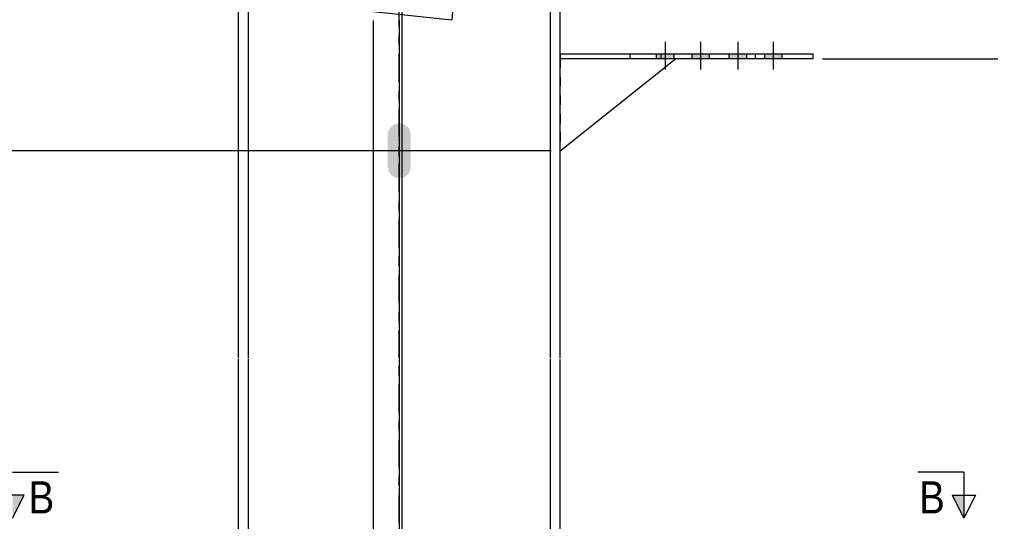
# Model space of a CAD drawing. Header units: millimetres. Extents: x 2 to 825, y 1 to 579.
# Drawn here: x 300.8 to 406.3, y 378.5 to 433.1 of the extents above; entities that cross this region are included whole.
import ezdxf

# ---------------------------------------------------------------- set-up
doc = ezdxf.new("R2010")
doc.units = ezdxf.units.MM
for name, pattern in [('XKITLINE00', [0]), ('XKITLINE01', [4, 1, -1, 1, -1]), ('XKITLINE03', [6, 3, -1, 1, -1])]:
    doc.linetypes.add(name, pattern=pattern)
for name, color, linetype, lineweight in [('Bolt', 3, 'Continuous', 0), ('Dimensions', 7, 'Continuous', 0), ('Part', 2, 'Continuous', 0), ('Section', 6, 'Continuous', 0)]:
    doc.layers.add(name, color=color, linetype=linetype, lineweight=lineweight)
doc.styles.add('ARIAL', font='ARIAL.TTF')

# ---------------------------------------------------------------- blocks, each defined once
blk = doc.blocks.new('*A12')
at = {"layer": 'Bolt'}
blk.add_hatch(color=3, dxfattribs=at).paths.add_polyline_path([(342.5, 415.91), (342.02, 415.82), (341.54, 415.91), (341.14, 416.18), (340.87, 416.59), (340.77, 417.07), (340.77, 420.57), (340.87, 421.05), (341.14, 421.45), (341.54, 421.72), (342.02, 421.82), (342.5, 421.72), (342.91, 421.45), (343.18, 421.05), (343.27, 420.57), (343.27, 417.07), (343.18, 416.59), (342.91, 416.18)], flags=17)
at = {"layer": 'Bolt', "color": 3, "linetype": 'XKITLINE00', "lineweight": 0}
for p, q in [((342.02, 421.32), (342.02, 416.32)), ((344.52, 418.82), (339.52, 418.82))]:
    blk.add_line(p, q, dxfattribs=at)
blk = doc.blocks.new('*A21')
at = {"layer": 'Bolt'}
for points in [[(371.86, 429.32), (371.86, 428.82), (369.96, 428.82), (369.96, 429.32)], [(375.71, 429.32), (375.71, 428.82), (373.81, 428.82), (373.81, 429.32)], [(379.75, 429.32), (379.75, 428.82), (377.85, 428.82), (377.85, 429.32)], [(383.6, 429.32), (383.6, 428.82), (381.7, 428.82), (381.7, 429.32)]]:
    blk.add_hatch(color=3, dxfattribs=at).paths.add_polyline_path(points, flags=17)
at = {"layer": 'Bolt', "color": 3, "linetype": 'XKITLINE00', "lineweight": 0}
for p, q in [((370.91, 430.66), (370.91, 427.66)), ((374.76, 430.66), (374.76, 427.66)), ((378.8, 430.66), (378.8, 427.66)), ((382.65, 430.66), (382.65, 427.66)), ((369.96, 429.32), (369.96, 428.82)), ((371.86, 429.32), (371.86, 428.82)), ((373.81, 429.32), (373.81, 428.82)), ((375.71, 429.32), (375.71, 428.82)), ((377.85, 429.32), (377.85, 428.82)), ((379.75, 429.32), (379.75, 428.82)), ((381.7, 429.32), (381.7, 428.82)), ((383.6, 429.32), (383.6, 428.82))]:
    blk.add_line(p, q, dxfattribs=at)
blk = doc.blocks.new('*A26')
at = {"layer": 'Part', "color": 7, "linetype": 'XKITLINE03', "lineweight": 0}
for p, q in [((342.02, 396.32), (342.02, 508.02)), ((342.02, 342.42), (342.02, 396.22))]:
    blk.add_line(p, q, dxfattribs=at)
at = {"layer": 'Part', "color": 2, "linetype": 'XKITLINE00', "lineweight": 0}
for p, q in [((358.42, 496.29), (358.42, 396.32)), ((359.52, 396.32), (359.52, 496.17)), ((324.52, 434.5), (324.52, 396.32)), ((325.62, 434.38), (325.62, 396.32)), ((324.52, 396.22), (324.52, 342.42)), ((325.62, 396.22), (325.62, 342.42)), ((358.42, 396.22), (358.42, 342.42)), ((359.52, 342.42), (359.52, 396.22))]:
    blk.add_line(p, q, dxfattribs=at)
blk = doc.blocks.new('*A44')
at = {"layer": 'Part', "color": 2, "linetype": 'XKITLINE00', "lineweight": 0}
blk.add_line((359.52, 418.82), (372.06, 428.82), dxfattribs=at)
at = {"layer": 'Part', "color": 7, "linetype": 'XKITLINE01', "lineweight": 0}
for p, q in [((359.52, 428.82), (359.52, 418.82)), ((372.06, 428.82), (359.52, 428.82))]:
    blk.add_line(p, q, dxfattribs=at)
blk = doc.blocks.new('*A45')
at = {"layer": 'Part', "color": 2, "linetype": 'XKITLINE00', "lineweight": 0}
for p, q in [((387.01, 429.32), (359.52, 429.32)), ((387.01, 428.82), (359.52, 428.82)), ((367.13, 428.82), (367.13, 429.32)), ((380.72, 428.82), (380.72, 429.32)), ((387.01, 428.82), (387.01, 429.32))]:
    blk.add_line(p, q, dxfattribs=at)
at = {"layer": 'Part', "color": 7, "linetype": 'XKITLINE01', "lineweight": 0}
for p, q in [((359.52, 429.32), (359.52, 428.82)), ((359.52, 428.82), (359.52, 429.32)), ((370.48, 428.82), (370.48, 429.32))]:
    blk.add_line(p, q, dxfattribs=at)
blk = doc.blocks.new('*A48')
at = {"layer": 'Part', "color": 7, "linetype": 'XKITLINE01', "lineweight": 0}
for p, q in [((319.84, 465.26), (319.93, 466.16)), ((319.93, 466.16), (333.8, 464.69)), ((319.93, 466.16), (332.93, 464.79)), ((319.84, 465.26), (333.71, 463.8)), ((323.1, 436.56), (326.06, 464.61)), ((323.66, 436.5), (326.62, 464.55)), ((332.93, 464.79), (332.84, 463.89)), ((333.67, 463.8), (333.77, 464.7)), ((338.9, 434.89), (341.86, 462.94)), ((316.78, 436.32), (316.88, 437.22)), ((316.88, 437.22), (330.75, 435.75)), ((330.62, 434.86), (316.78, 436.32)), ((329.79, 434.95), (329.88, 435.85)), ((329.79, 434.95), (330.65, 434.86)), ((330.62, 434.86), (330.71, 435.76))]:
    blk.add_line(p, q, dxfattribs=at)
at = {"layer": 'Part', "color": 2, "linetype": 'XKITLINE00', "lineweight": 0}
for p, q in [((333.8, 464.69), (350.88, 462.89)), ((333.71, 463.8), (350.78, 462)), ((339.64, 434.82), (342.6, 462.86)), ((350.78, 462), (350.88, 462.89)), ((330.65, 434.86), (347.73, 433.06)), ((330.75, 435.75), (347.83, 433.95)), ((347.83, 433.95), (347.73, 433.06))]:
    blk.add_line(p, q, dxfattribs=at)
at = {"layer": 'Part', "color": 7, "linetype": 'XKITLINE03', "lineweight": 0}
blk.add_line((345.62, 448.36), (319.99, 451.07), dxfattribs=at)
blk = doc.blocks.new('*A172')
at = {"layer": 'Section'}
for points in [[(301.26, 381.42), (300.01, 378.92), (300.01, 381.42)], [(403.39, 381.42), (403.39, 378.92), (402.14, 381.42)]]:
    blk.add_hatch(color=3, dxfattribs=at).paths.add_polyline_path(points, flags=17)
at = {"layer": 'Section', "color": 1, "linetype": 'XKITLINE00', "lineweight": 0}
for p, q in [((300.01, 383.92), (305.01, 383.92)), ((403.39, 383.92), (398.39, 383.92)), ((403.39, 383.92), (403.39, 378.92))]:
    blk.add_line(p, q, dxfattribs=at)
at = {"layer": 'Section', "color": 3, "linetype": 'XKITLINE00', "lineweight": 0}
for p, q in [((301.26, 381.42), (298.76, 381.42)), ((300.01, 378.92), (301.26, 381.42)), ((402.14, 381.42), (404.64, 381.42)), ((403.39, 378.92), (402.14, 381.42)), ((404.64, 381.42), (403.39, 378.92))]:
    blk.add_line(p, q, dxfattribs=at)
at = {"layer": 'Section', "color": 7, "style": 'ARIAL', "width": 0.85}
for p in [(301.76, 379.42), (398.53, 379.42)]:
    blk.add_text('B', height=3.5, dxfattribs=at).set_placement(p)
blk = doc.blocks.new('*A178')
at = {"layer": 'Dimensions', "color": 7, "linetype": 'XKITLINE00', "lineweight": 0}
blk.add_line((358.52, 418.82), (243.17, 418.82), dxfattribs=at)
blk = doc.blocks.new('*A179')
at = {"layer": 'Dimensions', "color": 7, "linetype": 'XKITLINE00', "lineweight": 0}
blk.add_line((358.52, 418.82), (243.17, 418.82), dxfattribs=at)
blk = doc.blocks.new('*A181')
at = {"layer": 'Dimensions', "color": 7, "linetype": 'XKITLINE00', "lineweight": 0}
blk.add_line((358.52, 418.82), (255.17, 418.82), dxfattribs=at)
blk = doc.blocks.new('*A182')
at = {"layer": 'Dimensions', "color": 7, "linetype": 'XKITLINE00', "lineweight": 0}
for p, q in [((257.17, 500.71), (258.87, 499.01)), ((323.52, 499.86), (255.17, 499.86)), ((258.02, 418.82), (258.02, 499.86)), ((257.17, 419.67), (258.87, 417.97)), ((358.52, 418.82), (255.17, 418.82))]:
    blk.add_line(p, q, dxfattribs=at)
at = {"layer": 'Dimensions', "color": 3}
for p in [(258.02, 499.86), (258.02, 418.82)]:
    blk.add_point(p, dxfattribs=at)
at = {"layer": 'Dimensions', "color": 3, "style": 'ARIAL', "width": 0.85}
blk.add_text('8590', height=3, dxfattribs=at).set_placement((259.32, 501.06))
blk.add_text('810', height=3, rotation=90.0002, dxfattribs=at).set_placement((256.67, 456))
blk = doc.blocks.new('*A185')
at = {"layer": 'Dimensions', "color": 7, "linetype": 'XKITLINE00', "lineweight": 0}
for p, q in [((273.17, 500.71), (274.87, 499.01)), ((323.52, 499.86), (271.17, 499.86)), ((274.02, 373.92), (274.02, 499.86)), ((273.17, 374.77), (274.87, 373.07)), ((324.62, 373.92), (271.17, 373.92))]:
    blk.add_line(p, q, dxfattribs=at)
at = {"layer": 'Dimensions', "color": 3}
for p in [(274.02, 499.86), (274.02, 373.92)]:
    blk.add_point(p, dxfattribs=at)
at = {"layer": 'Dimensions', "color": 3, "style": 'ARIAL', "width": 0.85}
blk.add_text('8590', height=3, dxfattribs=at).set_placement((275.32, 501.06))
blk.add_text('2005', height=3, rotation=90.0002, dxfattribs=at).set_placement((272.67, 432.44))
blk = doc.blocks.new('*A195')
at = {"layer": 'Dimensions', "color": 7, "linetype": 'XKITLINE00', "lineweight": 0}
for p, q in [((449.17, 429.67), (450.87, 427.97)), ((388.01, 428.82), (452.42, 428.82)), ((450.02, 373.42), (450.02, 428.82)), ((449.17, 374.27), (450.87, 372.57)), ((388.01, 373.42), (452.42, 373.42))]:
    blk.add_line(p, q, dxfattribs=at)
at = {"layer": 'Dimensions', "color": 3}
for p in [(450.02, 428.82), (450.02, 373.42)]:
    blk.add_point(p, dxfattribs=at)
at = {"layer": 'Dimensions', "color": 3, "style": 'ARIAL', "width": 0.85}
blk.add_text('7880', height=3, dxfattribs=at).set_placement((439.82, 430.02))
blk.add_text('1300', height=3, rotation=90.0002, dxfattribs=at).set_placement((448.67, 396.67))
blk = doc.blocks.new('*A196')
at = {"layer": 'Dimensions', "color": 7, "linetype": 'XKITLINE00', "lineweight": 0}
for p, q in [((360.52, 481.38), (452.42, 481.38)), ((449.17, 482.23), (450.87, 480.53)), ((450.02, 428.82), (450.02, 481.38)), ((449.17, 429.67), (450.87, 427.97)), ((388.01, 428.82), (452.42, 428.82))]:
    blk.add_line(p, q, dxfattribs=at)
at = {"layer": 'Dimensions', "color": 3}
for p in [(450.02, 481.38), (450.02, 428.82)]:
    blk.add_point(p, dxfattribs=at)
at = {"layer": 'Dimensions', "color": 3, "style": 'ARIAL', "width": 0.85}
blk.add_text('8406', height=3, dxfattribs=at).set_placement((435.32, 482.58))
blk.add_text('526', height=3, rotation=90.0002, dxfattribs=at).set_placement((448.67, 451.76))
blk = doc.blocks.new('*A202')
at = {"layer": 'Dimensions', "color": 7, "linetype": 'XKITLINE00', "lineweight": 0}
for p, q in [((339.18, 432.96), (339.18, 178.94)), ((342.02, 432.96), (342.02, 178.94))]:
    blk.add_line(p, q, dxfattribs=at)
blk = doc.blocks.new('*A203')
at = {"layer": 'Dimensions', "color": 7, "linetype": 'XKITLINE00', "lineweight": 0}
for p, q in [((342.32, 462.79), (342.32, 178.49)), ((342.02, 432.96), (342.02, 178.49))]:
    blk.add_line(p, q, dxfattribs=at)

msp = doc.modelspace()

# ---------------------------------------------------------------- block references
at = {"lineweight": 0}
for name in ['*A179', '*A182', '*A185', '*A196', '*A48', '*A203', '*A202', '*A195', '*A21', '*A45', '*A44', '*A178', '*A181', '*A12', '*A172']:
    msp.add_blockref(name, (0, 0), dxfattribs=at)
at = {"layer": 'Part', "lineweight": 0}
msp.add_blockref('*A26', (0, 0), dxfattribs=at)

doc.saveas('drawing.dxf')
